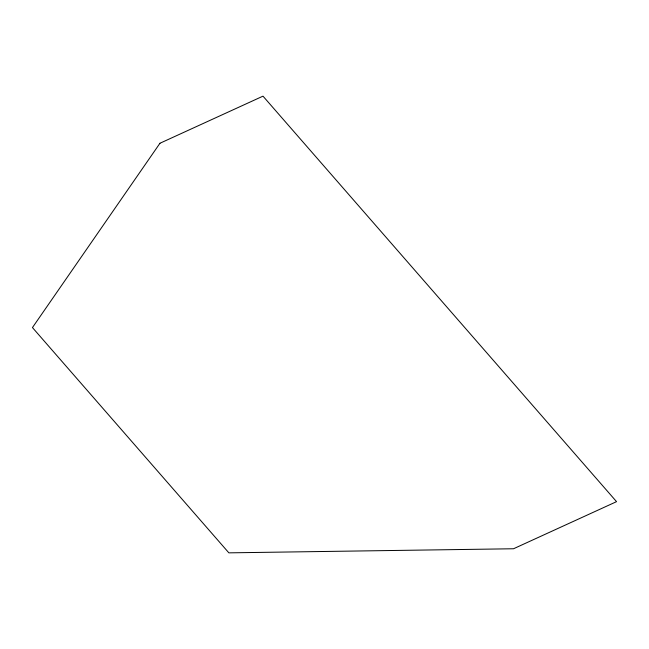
<?xml version="1.0" encoding="UTF-8"?>
<svg xmlns="http://www.w3.org/2000/svg" width="649" height="649" viewBox="0 0 649 649"><rect width="100%" height="100%" fill="white"/><g stroke="black" fill="none" stroke-linecap="round" stroke-linejoin="round"><path stroke-width="0.97" d="M159.962 143.251L32.45 327.567L228.87 552.851L513.513 548.762L616.55 501.653L262.999 96.149L159.962 143.251"/></g></svg>
